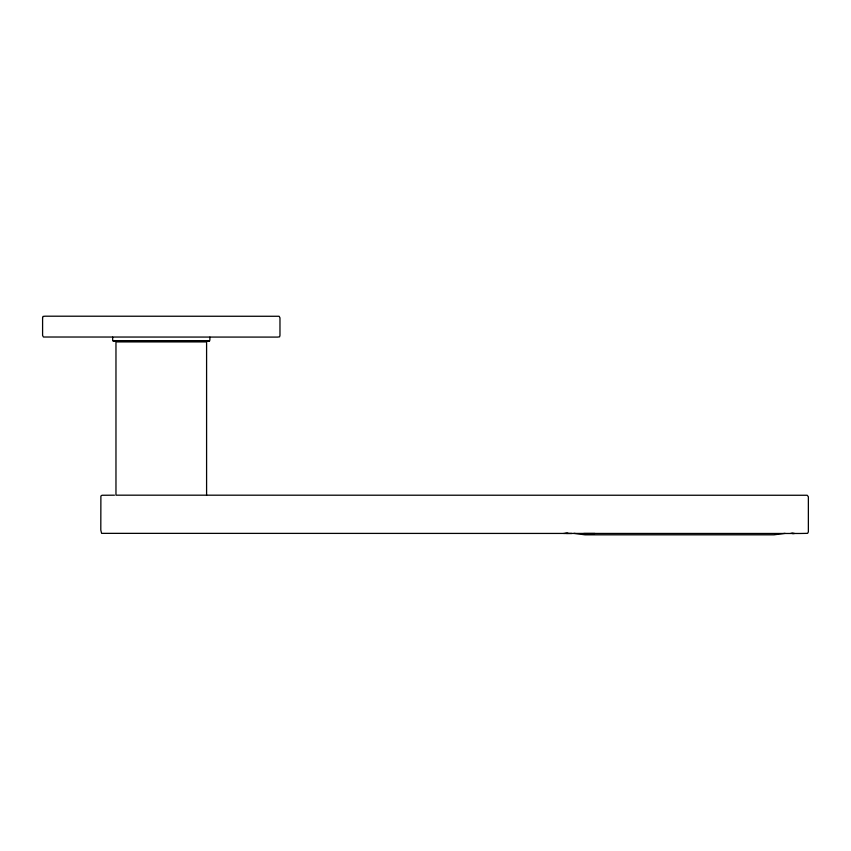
<?xml version="1.0" encoding="UTF-8"?>
<svg xmlns="http://www.w3.org/2000/svg" width="851" height="851" viewBox="0 0 851 851"><rect width="100%" height="100%" fill="white"/><g stroke="black" fill="none" stroke-linecap="round" stroke-linejoin="round"><path stroke-width="1.28" d="M112.672 339.996L112.672 337.124M209.889 339.996L209.889 337.124M567.947 533.194L563.745 533.471M785.09 533.364L774.006 534.832L585.062 534.832L573.989 533.364M565.383 533.439L567.138 533.407M566.713 533.481L571.787 533.471M112.832 340.794L209.729 340.794M113.311 341.272L209.25 341.272M114.449 495.186L101.992 495.261L100.886 496.037L100.801 530.088L101.609 533.354L800.057 533.481L807.62 533.354L808.365 531.907L808.365 496.761L807.205 495.261L115.97 495.176L115.97 341.911L206.591 341.911L206.591 495.176M583.733 533.492L594.945 533.481M792.238 533.471L794.557 533.481M792.472 533.439L793.994 533.471M792.685 533.439L791.111 533.194M42.593 317.87L42.593 335.411L43.39 337.017L277.554 337.092L279.585 336.847L279.968 335.411L279.968 317.87L279.16 316.274L45.007 316.2L42.975 316.434L42.593 317.87"/></g></svg>
